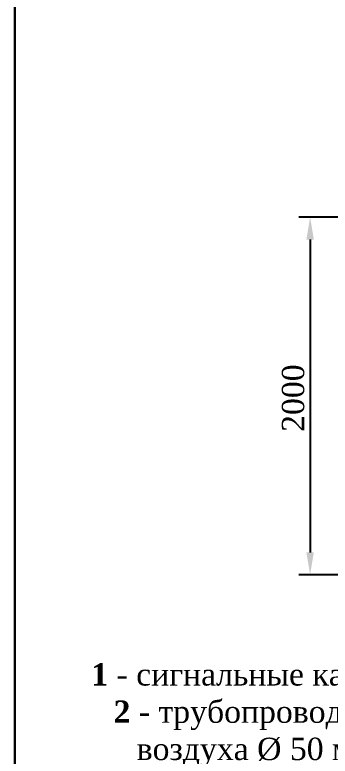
# Model space of a CAD drawing. Header units: millimetres. Extents: x -46762 to 217101, y -107409 to 31524.
# Drawn here: x 165830 to 167595, y -99769 to -95622 of the extents above; entities that cross this region are included whole.
import ezdxf

# ---------------------------------------------------------------- set-up
doc = ezdxf.new("R2010")
doc.units = ezdxf.units.MM
doc.styles.get("Standard").update_dxf_attribs({"font": 'TIMES.TTF'})
doc.dimstyles.new('ISO-25', dxfattribs={"dimscale": 50, "dimtxt": 2.5, "dimasz": 2.5, "dimexe": 1.25, "dimexo": 0.625, "dimtad": 1, "dimdec": 0, "dimtxsty": 'Standard', "dimcen": 2.5, "dimadec": 0, "dimazin": 0, "dimtfac": 1, "dimtdec": 0, "dimtmove": 0, "dimatfit": 3, "dimfxl": 1, "dimarcsym": 0})

# ---------------------------------------------------------------- blocks, each defined once
blk = doc.blocks.new('*D467')
at = {"color": 0, "lineweight": -2}
for p, q in [((168957.2300896849, -96754.06597906584), (167420.5019700272, -96754.06597906584)), ((167483.0019700272, -96879.06597906584), (167483.0019700272, -98629.06597906584)), ((168717.2300896849, -98754.06597906584), (167420.5019700272, -98754.06597906584))]:
    blk.add_line(p, q, dxfattribs=at)
at = {"color": 0, "lineweight": 0}
for points in [[(167462.1686366939, -96879.06597906584), (167503.8353033605, -96879.06597906584), (167483.0019700272, -96754.06597906584)], [(167462.1686366939, -98629.06597906584), (167503.8353033605, -98629.06597906584), (167483.0019700272, -98754.06597906584)]]:
    blk.add_solid(points, dxfattribs=at)
at = {"layer": 'Defpoints', "color": 0, "lineweight": 0}
for p in [(168988.4800896849, -96754.06597906584), (167483.0019700272, -98754.06597906584), (168748.4800896849, -98754.06597906584)]:
    blk.add_point(p, dxfattribs=at)
at = {"color": 0, "lineweight": 0, "insert": (167388.1704992269, -97766.15948953264), "char_height": 125, "attachment_point": 5, "rotation": 90}
blk.add_mtext('2000', dxfattribs=at)

msp = doc.modelspace()

# ---------------------------------------------------------------- linework, layer by layer
at = {"color": 7, "lineweight": 30}
msp.add_line((165830.0021361751, -89588.88760804286), (165830.0021361751, -107408.8876080429), dxfattribs=at)

# ---------------------------------------------------------------- texts
at = {"color": 7, "lineweight": 0, "insert": (167178.4287939991, -99748.9708927204), "char_height": 125, "width": 2004.070727784652, "attachment_point": 5}
msp.add_mtext('\\A1;{\\fTimes New Roman|b1|i0|c204|p18;1} - сигнальные кабели;\\P{\\fTimes New Roman|b1|i0|c204|p18;2} - трубопровод сж. воздуха Ø 50 мм\\P{\\fTimes New Roman|b1|i0|c204|p18;3} - противопожарный трубопровод Ø 150 мм ', dxfattribs=at)

# ---------------------------------------------------------------- dimensions: what is measured, and where the dimension line sits
at = {"color": 7, "lineweight": 0}
dim = msp.add_linear_dim(base=(167483.0019700272, -98754.06597906584), p1=(168988.4800896849, -96754.06597906584), p2=(168748.4800896849, -98754.06597906584), angle=90, dimstyle='ISO-25', dxfattribs=at)
dim.commit()
dim.dimension.update_dxf_attribs({"geometry": '*D467', "text_midpoint": (167483.0019700272, -97766.15948953264), "dimtype": 160})

doc.saveas('drawing.dxf')
